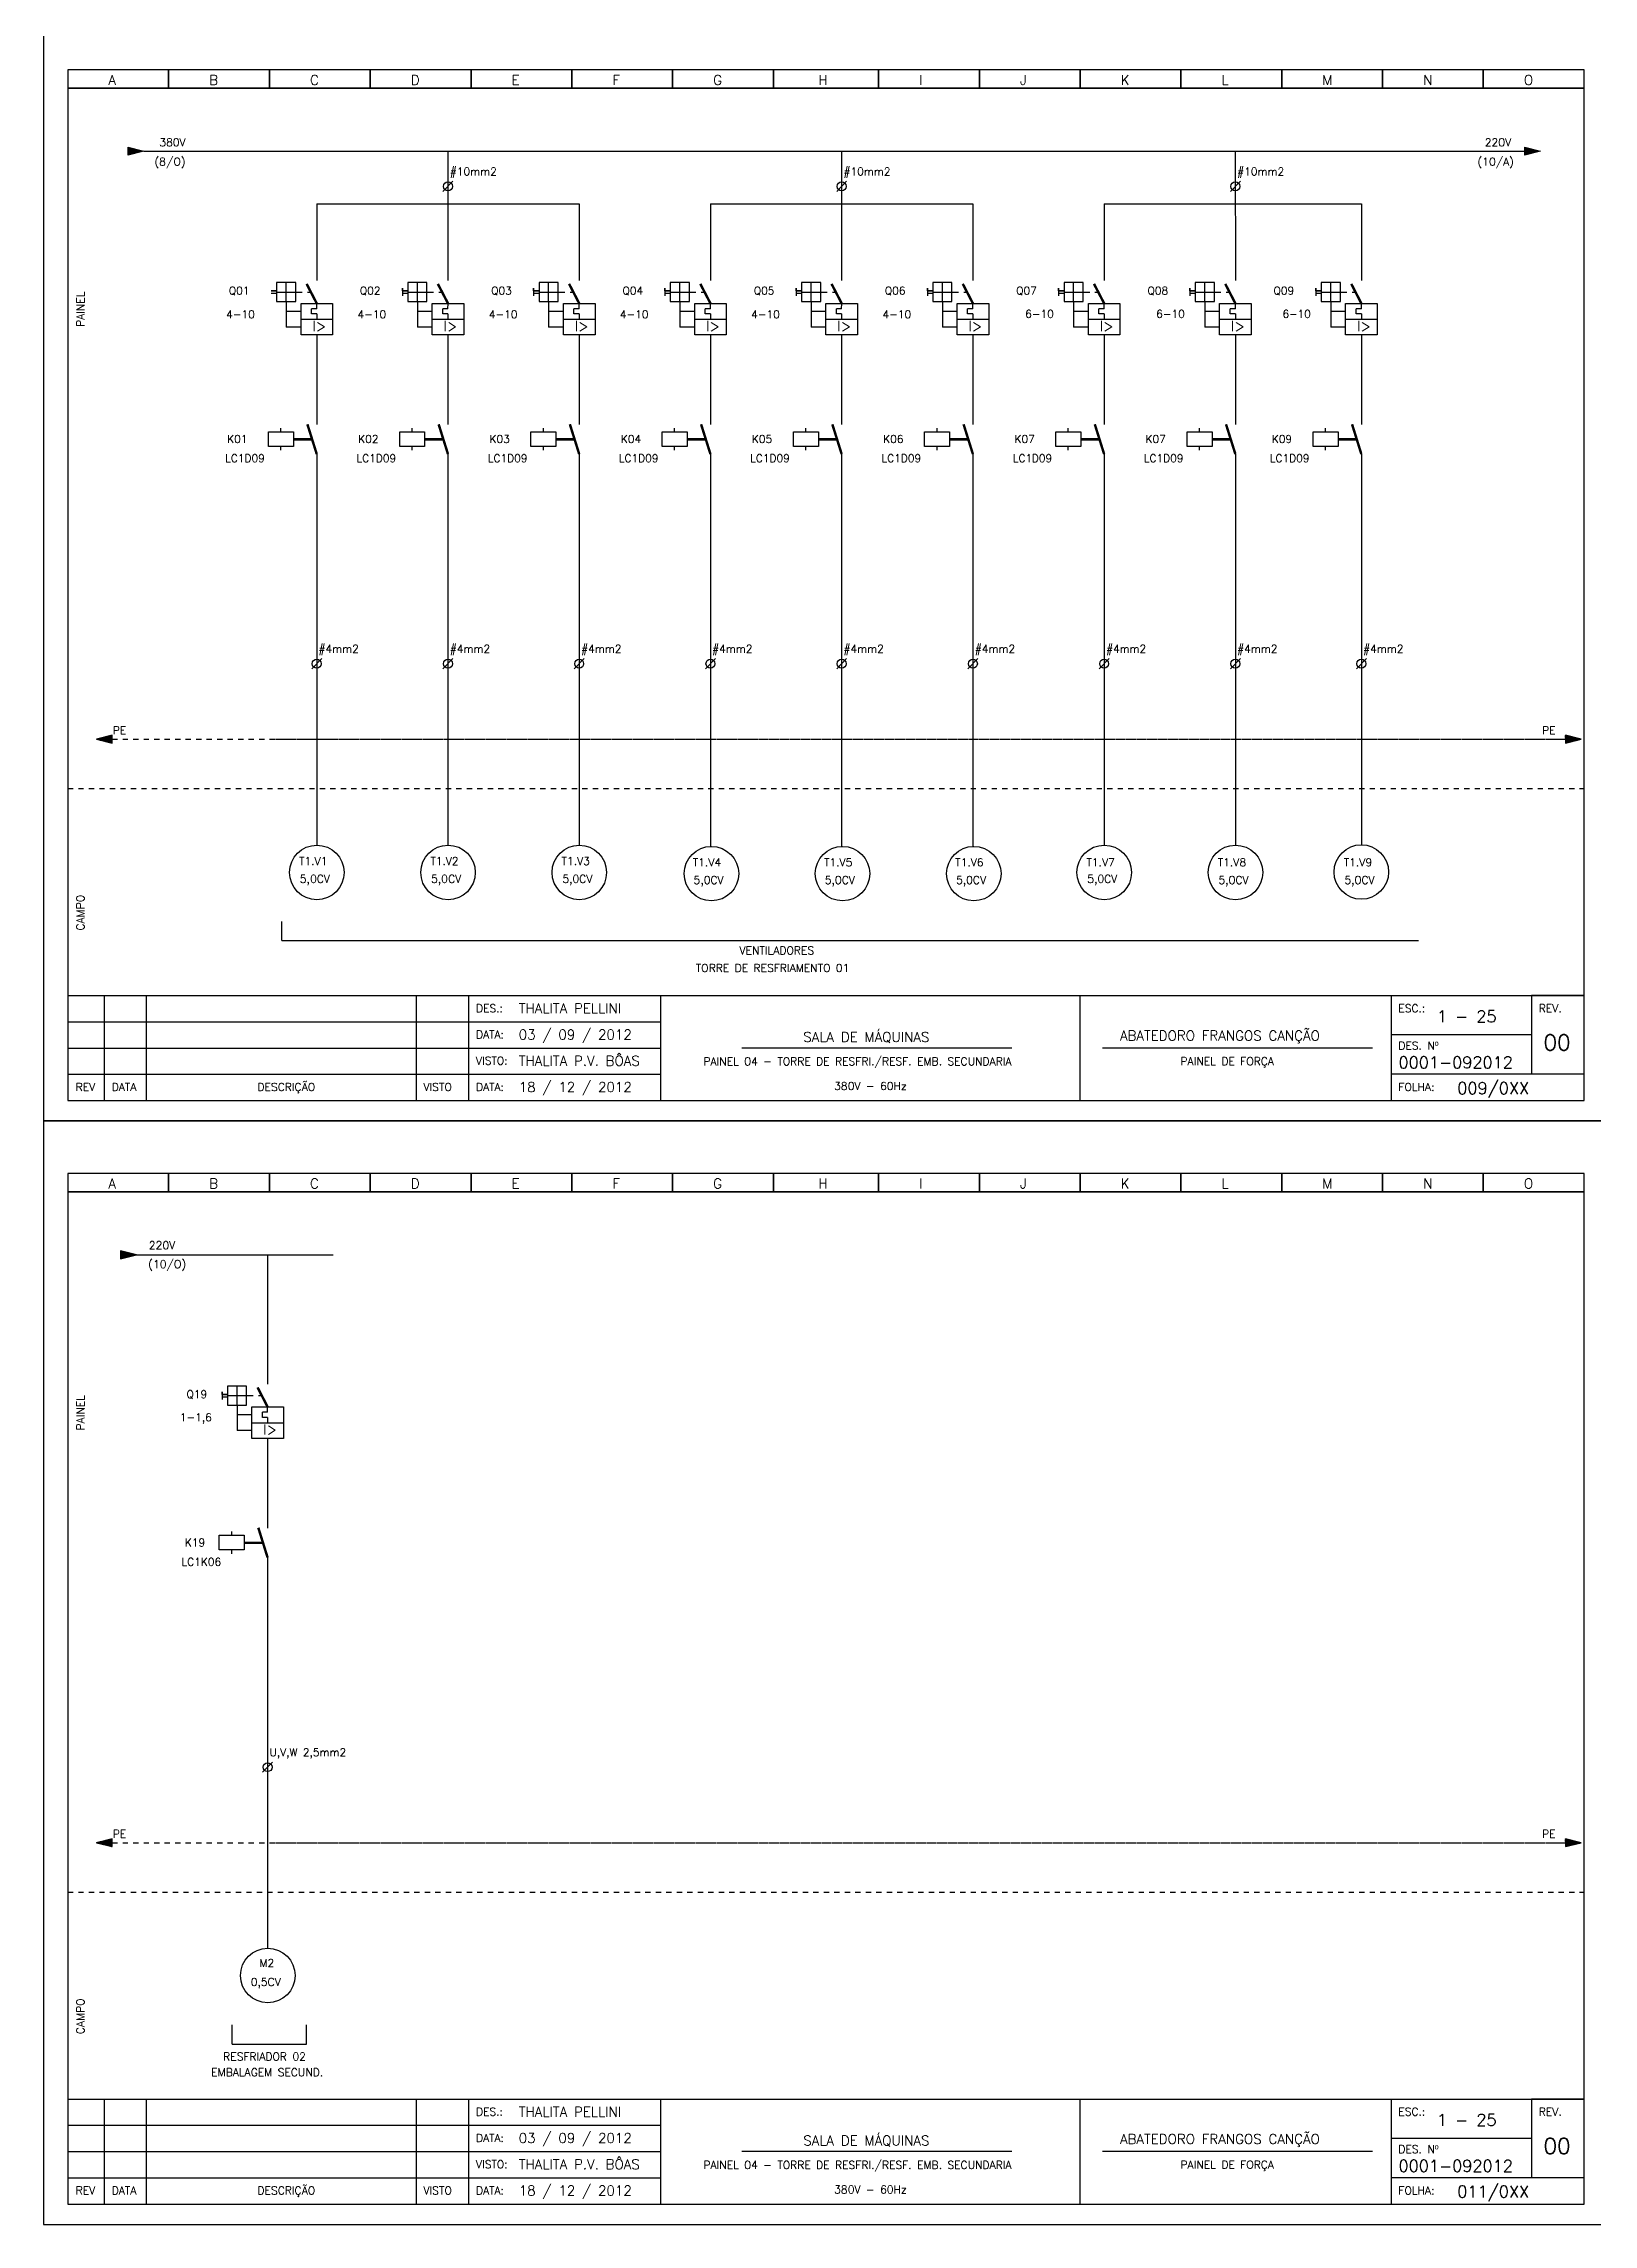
# Model space of a CAD drawing. Header units: millimetres. Extents: x 1974 to 2560, y 1429 to 1567.
# Drawn here: x 1974.11 to 2003.63, y 1428.53 to 1470.08 of the extents above; entities that cross this region are included whole.
import ezdxf

# ---------------------------------------------------------------- set-up
doc = ezdxf.new("R2010")
doc.units = ezdxf.units.MM
for name, pattern in [('DASHDOT2', [0.5, 0.25, -0.125, 0, -0.125]), ('DASHED', [0.75, 0.5, -0.25]), ('HIDDEN2', [0.1875, 0.125, -0.0625])]:
    doc.linetypes.add(name, pattern=pattern)
for name, color, linetype in [('1', 5, 'Continuous'), ('ALIMENTAÇÃO', 6, 'Continuous'), ('CONECTOR_SAK', 2, 'Continuous'), ('DISJUNTOR', 5, 'Continuous'), ('EQUIPAMENTOS', 5, 'Continuous'), ('MARGEM', 1, 'Continuous'), ('MOTORES', 5, 'Continuous'), ('PAINEL', 7, 'Continuous'), ('TERRA', 3, 'DASHED'), ('TEXTO', 4, 'Continuous'), ('TEXTO_2', 5, 'Continuous'), ('TIMBRE', 7, 'Continuous')]:
    doc.layers.add(name, color=color, linetype=linetype)
doc.styles.add('REGUA60', font='romans.shx', dxfattribs={"height": 2})
doc.styles.add('ROMANC', font='romanc.shx', dxfattribs={"height": 0.55})
doc.styles.add('ROMANS', font='romans.shx', dxfattribs={"height": 37})

msp = doc.modelspace()

# ---------------------------------------------------------------- hatches: boundary and pattern name
at = {"layer": 'EQUIPAMENTOS'}
for points in [[(1975.715, 1467.959), (1976.015, 1468.034), (1975.715, 1468.109)], [(2002.324, 1467.959), (2002.624, 1468.034), (2002.324, 1468.109)], [(1975.873, 1447.009), (1975.573, 1447.084), (1975.573, 1446.934)]]:
    msp.add_hatch(color=256, dxfattribs=at).paths.add_polyline_path(points)
at = {"layer": 'TERRA'}
h = msp.add_hatch(dxfattribs=at)
h.set_pattern_fill('ANSI31', color=256, scale=0.004, angle=180, style=0)
h.set_pattern_definition([(225, (2032.3663817, 1505.45084864), (0.0003535533906, -0.0003535533906), [])])
h.paths.add_polyline_path([(1975.112, 1456.831), (1975.412, 1456.831), (1975.412, 1456.906)])
h.paths.add_polyline_path([(1975.412, 1456.756), (1975.412, 1456.831), (1975.112, 1456.831)])
h = msp.add_hatch(dxfattribs=at)
h.set_pattern_fill('ANSI31', color=256, scale=0.004, style=0)
h.set_pattern_definition([(45, (1946.1419275, 1408.2112611), (-0.0003535533906, 0.0003535533906), [])])
h.paths.add_polyline_path([(2003.396, 1456.831), (2003.096, 1456.831), (2003.096, 1456.756)])
h.paths.add_polyline_path([(2003.096, 1456.906), (2003.096, 1456.831), (2003.396, 1456.831)])
h = msp.add_hatch(dxfattribs=at)
h.set_pattern_fill('ANSI31', color=256, scale=0.004, angle=180, style=0)
h.set_pattern_definition([(225, (2032.3663817, 1484.42584864), (0.0003535533906, -0.0003535533906), [])])
h.paths.add_polyline_path([(1975.112, 1435.806), (1975.412, 1435.806), (1975.412, 1435.881)])
h.paths.add_polyline_path([(1975.412, 1435.731), (1975.412, 1435.806), (1975.112, 1435.806)])
h = msp.add_hatch(dxfattribs=at)
h.set_pattern_fill('ANSI31', color=256, scale=0.004, style=0)
h.set_pattern_definition([(45, (1946.1419275, 1387.1862611), (-0.0003535533906, 0.0003535533906), [])])
h.paths.add_polyline_path([(2003.396, 1435.806), (2003.096, 1435.806), (2003.096, 1435.731)])
h.paths.add_polyline_path([(2003.096, 1435.881), (2003.096, 1435.806), (2003.396, 1435.806)])

# ---------------------------------------------------------------- linework, layer by layer
for p, q in [((1978.647, 1452.995), (1978.647, 1453.359)), ((1978.647, 1452.995), (2000.298, 1452.995)), ((2003.452, 1451.947), (2002.452, 1451.947)), ((1977.697, 1431.97), (1977.697, 1432.334)), ((1979.113, 1431.97), (1979.113, 1432.334)), ((1977.697, 1431.97), (1979.113, 1431.97)), ((2003.452, 1430.922), (2002.452, 1430.922))]:
    msp.add_line(p, q)
at = {"layer": '1'}
for p, q in [((1978.909, 1465.532), (1978.545, 1465.532)), ((1978.545, 1465.532), (1978.545, 1465.168)), ((1978.727, 1465.168), (1978.727, 1465.532)), ((1978.909, 1465.168), (1978.909, 1465.532)), ((1981.409, 1465.532), (1981.045, 1465.532)), ((1981.045, 1465.532), (1981.045, 1465.168)), ((1981.227, 1465.168), (1981.227, 1465.532)), ((1981.409, 1465.168), (1981.409, 1465.532)), ((1983.909, 1465.532), (1983.545, 1465.532)), ((1983.545, 1465.532), (1983.545, 1465.168)), ((1983.727, 1465.168), (1983.727, 1465.532)), ((1983.909, 1465.168), (1983.909, 1465.532)), ((1986.409, 1465.532), (1986.045, 1465.532)), ((1986.045, 1465.532), (1986.045, 1465.168)), ((1986.227, 1465.168), (1986.227, 1465.532)), ((1986.409, 1465.168), (1986.409, 1465.532)), ((1988.909, 1465.532), (1988.545, 1465.532)), ((1988.545, 1465.532), (1988.545, 1465.168)), ((1988.727, 1465.168), (1988.727, 1465.532)), ((1988.909, 1465.168), (1988.909, 1465.532)), ((1991.409, 1465.532), (1991.045, 1465.532)), ((1991.045, 1465.532), (1991.045, 1465.168)), ((1991.227, 1465.168), (1991.227, 1465.532)), ((1991.409, 1465.168), (1991.409, 1465.532)), ((1993.909, 1465.532), (1993.545, 1465.532)), ((1993.545, 1465.532), (1993.545, 1465.168)), ((1993.727, 1465.168), (1993.727, 1465.532)), ((1993.909, 1465.168), (1993.909, 1465.532)), ((1996.409, 1465.532), (1996.045, 1465.532)), ((1996.045, 1465.532), (1996.045, 1465.168)), ((1996.227, 1465.168), (1996.227, 1465.532)), ((1996.409, 1465.168), (1996.409, 1465.532)), ((1998.81, 1465.532), (1998.446, 1465.532)), ((1998.446, 1465.532), (1998.446, 1465.168)), ((1998.628, 1465.168), (1998.628, 1465.532)), ((1998.81, 1465.168), (1998.81, 1465.532)), ((1978.545, 1465.371), (1978.441, 1465.371)), ((1978.441, 1465.371), (1978.545, 1465.371)), ((1978.441, 1465.329), (1978.545, 1465.329)), ((1978.545, 1465.35), (1978.909, 1465.35)), ((1978.545, 1465.168), (1978.909, 1465.168)), ((1980.941, 1465.423), (1980.941, 1465.277)), ((1980.941, 1465.371), (1980.941, 1465.423)), ((1981.045, 1465.371), (1980.941, 1465.371)), ((1980.941, 1465.371), (1981.045, 1465.371)), ((1980.941, 1465.329), (1981.045, 1465.329)), ((1981.045, 1465.35), (1981.409, 1465.35)), ((1981.045, 1465.168), (1981.409, 1465.168)), ((1983.441, 1465.423), (1983.441, 1465.277)), ((1983.441, 1465.371), (1983.441, 1465.423)), ((1983.545, 1465.371), (1983.441, 1465.371)), ((1983.441, 1465.371), (1983.545, 1465.371)), ((1983.441, 1465.329), (1983.545, 1465.329)), ((1983.545, 1465.35), (1983.909, 1465.35)), ((1983.545, 1465.168), (1983.909, 1465.168)), ((1985.941, 1465.423), (1985.941, 1465.277)), ((1985.941, 1465.371), (1985.941, 1465.423)), ((1986.045, 1465.371), (1985.941, 1465.371)), ((1985.941, 1465.371), (1986.045, 1465.371)), ((1985.941, 1465.329), (1986.045, 1465.329)), ((1986.045, 1465.35), (1986.409, 1465.35)), ((1986.045, 1465.168), (1986.409, 1465.168)), ((1988.441, 1465.423), (1988.441, 1465.277)), ((1988.441, 1465.371), (1988.441, 1465.423)), ((1988.545, 1465.371), (1988.441, 1465.371)), ((1988.441, 1465.371), (1988.545, 1465.371)), ((1988.441, 1465.329), (1988.545, 1465.329)), ((1988.545, 1465.35), (1988.909, 1465.35)), ((1988.545, 1465.168), (1988.909, 1465.168)), ((1990.941, 1465.423), (1990.941, 1465.277)), ((1990.941, 1465.371), (1990.941, 1465.423)), ((1991.045, 1465.371), (1990.941, 1465.371)), ((1990.941, 1465.371), (1991.045, 1465.371)), ((1990.941, 1465.329), (1991.045, 1465.329)), ((1991.045, 1465.35), (1991.409, 1465.35)), ((1991.045, 1465.168), (1991.409, 1465.168)), ((1993.441, 1465.423), (1993.441, 1465.277)), ((1993.441, 1465.371), (1993.441, 1465.423)), ((1993.545, 1465.371), (1993.441, 1465.371)), ((1993.441, 1465.371), (1993.545, 1465.371)), ((1993.441, 1465.329), (1993.545, 1465.329)), ((1993.545, 1465.35), (1993.909, 1465.35)), ((1993.545, 1465.168), (1993.909, 1465.168)), ((1995.941, 1465.423), (1995.941, 1465.277)), ((1995.941, 1465.371), (1995.941, 1465.423)), ((1996.045, 1465.371), (1995.941, 1465.371)), ((1995.941, 1465.371), (1996.045, 1465.371)), ((1995.941, 1465.329), (1996.045, 1465.329)), ((1996.045, 1465.35), (1996.409, 1465.35)), ((1996.045, 1465.168), (1996.409, 1465.168)), ((1998.342, 1465.423), (1998.342, 1465.277)), ((1998.342, 1465.371), (1998.342, 1465.423)), ((1998.446, 1465.371), (1998.342, 1465.371)), ((1998.342, 1465.371), (1998.446, 1465.371)), ((1998.342, 1465.329), (1998.446, 1465.329)), ((1998.446, 1465.35), (1998.81, 1465.35)), ((1998.446, 1465.168), (1998.81, 1465.168)), ((1977.506, 1444.398), (1977.506, 1444.252)), ((1977.506, 1444.346), (1977.506, 1444.398)), ((1977.61, 1444.346), (1977.506, 1444.346)), ((1977.506, 1444.346), (1977.61, 1444.346)), ((1977.506, 1444.304), (1977.61, 1444.304)), ((1977.974, 1444.507), (1977.61, 1444.507)), ((1977.61, 1444.507), (1977.61, 1444.143)), ((1977.61, 1444.325), (1977.974, 1444.325)), ((1977.792, 1444.143), (1977.792, 1444.507)), ((1977.974, 1444.143), (1977.974, 1444.507)), ((1977.61, 1444.143), (1977.974, 1444.143))]:
    msp.add_line(p, q, dxfattribs=at)
at = {"layer": 'ALIMENTAÇÃO', "color": 6}
for p, q in [((1981.808, 1468.034), (1981.809, 1465.57)), ((1989.308, 1468.034), (1989.309, 1465.57)), ((1996.808, 1468.034), (1996.809, 1465.57)), ((1979.309, 1467.034), (1979.309, 1465.57)), ((1984.309, 1467.034), (1984.309, 1465.57)), ((1986.809, 1467.034), (1986.809, 1465.57)), ((1991.809, 1467.034), (1991.809, 1465.57)), ((1994.309, 1467.034), (1994.309, 1465.57)), ((1999.209, 1467.034), (1999.209, 1465.57)), ((1979.309, 1464.532), (1979.309, 1462.827)), ((1981.809, 1464.532), (1981.809, 1462.827)), ((1984.309, 1464.532), (1984.309, 1462.827)), ((1986.809, 1464.532), (1986.809, 1462.827)), ((1989.309, 1464.532), (1989.309, 1462.827)), ((1991.809, 1464.532), (1991.809, 1462.827)), ((1994.309, 1464.532), (1994.309, 1462.827)), ((1996.809, 1464.532), (1996.809, 1462.827)), ((1999.209, 1464.532), (1999.209, 1462.827)), ((1979.309, 1462.264), (1979.309, 1454.812)), ((1981.809, 1462.264), (1981.809, 1454.812)), ((1984.309, 1462.264), (1984.309, 1454.812)), ((1986.809, 1462.264), (1986.809, 1454.789)), ((1989.309, 1462.264), (1989.309, 1454.789)), ((1991.809, 1462.264), (1991.809, 1454.789)), ((1994.309, 1462.264), (1994.309, 1454.812)), ((1996.809, 1462.264), (1996.809, 1454.812)), ((1999.209, 1462.264), (1999.209, 1458.27)), ((1999.209, 1458.27), (1999.209, 1454.821)), ((1978.373, 1447.009), (1978.373, 1444.545)), ((1978.373, 1443.507), (1978.373, 1441.802)), ((1978.373, 1441.239), (1978.373, 1437.245)), ((1978.373, 1437.245), (1978.373, 1433.796))]:
    msp.add_line(p, q, dxfattribs=at)
at = {"layer": 'ALIMENTAÇÃO'}
for p, q in [((1979.308, 1467.034), (1984.309, 1467.034)), ((1986.808, 1467.034), (1991.809, 1467.034)), ((1994.308, 1467.034), (1999.209, 1467.034))]:
    msp.add_line(p, q, dxfattribs=at)
at = {"layer": 'CONECTOR_SAK'}
for p, q in [((1981.904, 1467.461), (1981.714, 1467.268)), ((1989.404, 1467.461), (1989.214, 1467.268)), ((1996.904, 1467.461), (1996.714, 1467.268)), ((1979.404, 1458.367), (1979.214, 1458.174)), ((1981.904, 1458.367), (1981.714, 1458.174)), ((1984.404, 1458.367), (1984.214, 1458.174)), ((1986.904, 1458.367), (1986.714, 1458.174)), ((1989.404, 1458.367), (1989.214, 1458.174)), ((1991.904, 1458.367), (1991.714, 1458.174)), ((1994.404, 1458.367), (1994.214, 1458.174)), ((1996.904, 1458.367), (1996.714, 1458.174)), ((1999.305, 1458.367), (1999.114, 1458.174)), ((1978.469, 1437.342), (1978.278, 1437.149))]:
    msp.add_line(p, q, dxfattribs=at)
for centre in [(1981.809, 1467.364), (1989.309, 1467.364), (1996.809, 1467.364), (1979.309, 1458.27), (1981.809, 1458.27), (1984.309, 1458.27), (1986.809, 1458.27), (1989.309, 1458.27), (1991.809, 1458.27), (1994.309, 1458.27), (1996.809, 1458.27), (1999.209, 1458.27), (1978.373, 1437.245)]:
    msp.add_circle(centre, 0.0846, dxfattribs=at)
at = {"layer": 'DISJUNTOR'}
for p, q in [((1978.727, 1465.168), (1978.727, 1464.682)), ((1979.309, 1465.033), (1979.31, 1465.133)), ((1981.227, 1465.168), (1981.227, 1464.682)), ((1981.809, 1465.033), (1981.81, 1465.133)), ((1983.727, 1465.168), (1983.727, 1464.682)), ((1984.309, 1465.033), (1984.31, 1465.133)), ((1986.227, 1465.168), (1986.227, 1464.682)), ((1986.809, 1465.033), (1986.81, 1465.133)), ((1988.727, 1465.168), (1988.727, 1464.682)), ((1989.309, 1465.033), (1989.31, 1465.133)), ((1991.227, 1465.168), (1991.227, 1464.682)), ((1991.809, 1465.033), (1991.81, 1465.133)), ((1993.727, 1465.168), (1993.727, 1464.682)), ((1994.309, 1465.033), (1994.31, 1465.133)), ((1996.227, 1465.168), (1996.227, 1464.682)), ((1996.809, 1465.033), (1996.81, 1465.133)), ((1998.628, 1465.168), (1998.628, 1464.682)), ((1999.21, 1465.033), (1999.21, 1465.133)), ((1979.009, 1464.982), (1978.727, 1464.982)), ((1979.009, 1464.682), (1978.727, 1464.682)), ((1979.01, 1464.833), (1979.61, 1464.833)), ((1979.309, 1465.033), (1979.209, 1465.033)), ((1979.209, 1464.933), (1979.209, 1465.033)), ((1979.309, 1464.933), (1979.209, 1464.933)), ((1979.309, 1464.933), (1979.309, 1464.833)), ((1981.509, 1464.982), (1981.227, 1464.982)), ((1981.509, 1464.682), (1981.227, 1464.682)), ((1981.51, 1464.833), (1982.11, 1464.833)), ((1981.809, 1465.033), (1981.709, 1465.033)), ((1981.709, 1464.933), (1981.709, 1465.033)), ((1981.809, 1464.933), (1981.709, 1464.933)), ((1981.809, 1464.933), (1981.809, 1464.833)), ((1984.009, 1464.982), (1983.727, 1464.982)), ((1984.009, 1464.682), (1983.727, 1464.682)), ((1984.01, 1464.833), (1984.61, 1464.833)), ((1984.309, 1465.033), (1984.209, 1465.033)), ((1984.209, 1464.933), (1984.209, 1465.033)), ((1984.309, 1464.933), (1984.209, 1464.933)), ((1984.309, 1464.933), (1984.309, 1464.833)), ((1986.509, 1464.982), (1986.227, 1464.982)), ((1986.509, 1464.682), (1986.227, 1464.682)), ((1986.51, 1464.833), (1987.11, 1464.833)), ((1986.809, 1465.033), (1986.709, 1465.033)), ((1986.709, 1464.933), (1986.709, 1465.033)), ((1986.809, 1464.933), (1986.709, 1464.933)), ((1986.809, 1464.933), (1986.809, 1464.833)), ((1989.009, 1464.982), (1988.727, 1464.982)), ((1989.009, 1464.682), (1988.727, 1464.682)), ((1989.01, 1464.833), (1989.61, 1464.833)), ((1989.309, 1465.033), (1989.209, 1465.033)), ((1989.209, 1464.933), (1989.209, 1465.033)), ((1989.309, 1464.933), (1989.209, 1464.933)), ((1989.309, 1464.933), (1989.309, 1464.833)), ((1991.509, 1464.982), (1991.227, 1464.982)), ((1991.509, 1464.682), (1991.227, 1464.682)), ((1991.51, 1464.833), (1992.11, 1464.833)), ((1991.809, 1465.033), (1991.709, 1465.033)), ((1991.709, 1464.933), (1991.709, 1465.033)), ((1991.809, 1464.933), (1991.709, 1464.933)), ((1991.809, 1464.933), (1991.809, 1464.833)), ((1994.009, 1464.982), (1993.727, 1464.982)), ((1994.009, 1464.682), (1993.727, 1464.682)), ((1994.01, 1464.833), (1994.61, 1464.833)), ((1994.309, 1465.033), (1994.209, 1465.033)), ((1994.209, 1464.933), (1994.209, 1465.033)), ((1994.309, 1464.933), (1994.209, 1464.933)), ((1994.309, 1464.933), (1994.309, 1464.833)), ((1996.509, 1464.982), (1996.227, 1464.982)), ((1996.509, 1464.682), (1996.227, 1464.682)), ((1996.51, 1464.833), (1997.11, 1464.833)), ((1996.809, 1465.033), (1996.709, 1465.033)), ((1996.709, 1464.933), (1996.709, 1465.033)), ((1996.809, 1464.933), (1996.709, 1464.933)), ((1996.809, 1464.933), (1996.809, 1464.833)), ((1998.909, 1464.982), (1998.628, 1464.982)), ((1998.909, 1464.682), (1998.628, 1464.682)), ((1998.91, 1464.833), (1999.51, 1464.833)), ((1999.21, 1465.033), (1999.11, 1465.033)), ((1999.11, 1464.933), (1999.11, 1465.033)), ((1999.21, 1464.933), (1999.11, 1464.933)), ((1999.21, 1464.933), (1999.21, 1464.833)), ((1977.792, 1444.143), (1977.792, 1443.657)), ((1978.073, 1443.957), (1977.792, 1443.957)), ((1978.374, 1444.008), (1978.274, 1444.008)), ((1978.274, 1443.908), (1978.274, 1444.008)), ((1978.374, 1443.908), (1978.274, 1443.908)), ((1978.374, 1444.008), (1978.374, 1444.108)), ((1978.374, 1443.908), (1978.374, 1443.808)), ((1978.073, 1443.657), (1977.792, 1443.657)), ((1978.074, 1443.808), (1978.674, 1443.808))]:
    msp.add_line(p, q, dxfattribs=at)
at = {"layer": 'DISJUNTOR', "linetype": 'HIDDEN2'}
for p, q in [((1978.909, 1465.35), (1979.208, 1465.35)), ((1981.409, 1465.35), (1981.708, 1465.35)), ((1983.909, 1465.35), (1984.208, 1465.35)), ((1986.409, 1465.35), (1986.708, 1465.35)), ((1988.909, 1465.35), (1989.208, 1465.35)), ((1991.409, 1465.35), (1991.708, 1465.35)), ((1993.909, 1465.35), (1994.208, 1465.35)), ((1996.409, 1465.35), (1996.708, 1465.35)), ((1998.81, 1465.35), (1999.109, 1465.35)), ((1977.974, 1444.325), (1978.273, 1444.325))]:
    msp.add_line(p, q, dxfattribs=at)
at = {"layer": 'DISJUNTOR', "const_width": 0.0472}
for points in [[(1979.31, 1465.133), (1979.116, 1465.507)], [(1981.81, 1465.133), (1981.616, 1465.507)], [(1984.31, 1465.133), (1984.116, 1465.507)], [(1986.81, 1465.133), (1986.616, 1465.507)], [(1989.31, 1465.133), (1989.116, 1465.507)], [(1991.81, 1465.133), (1991.616, 1465.507)], [(1994.31, 1465.133), (1994.116, 1465.507)], [(1996.81, 1465.133), (1996.616, 1465.507)], [(1999.21, 1465.133), (1999.017, 1465.507)], [(1978.374, 1444.108), (1978.181, 1444.482)]]:
    msp.add_lwpolyline(points, dxfattribs=at)
at = {"layer": 'DISJUNTOR'}
for points in [[(1979.01, 1465.133), (1979.61, 1465.133), (1979.61, 1464.533), (1979.01, 1464.533)], [(1981.51, 1465.133), (1982.11, 1465.133), (1982.11, 1464.533), (1981.51, 1464.533)], [(1984.01, 1465.133), (1984.61, 1465.133), (1984.61, 1464.533), (1984.01, 1464.533)], [(1986.51, 1465.133), (1987.11, 1465.133), (1987.11, 1464.533), (1986.51, 1464.533)], [(1989.01, 1465.133), (1989.61, 1465.133), (1989.61, 1464.533), (1989.01, 1464.533)], [(1991.51, 1465.133), (1992.11, 1465.133), (1992.11, 1464.533), (1991.51, 1464.533)], [(1994.01, 1465.133), (1994.61, 1465.133), (1994.61, 1464.533), (1994.01, 1464.533)], [(1996.51, 1465.133), (1997.11, 1465.133), (1997.11, 1464.533), (1996.51, 1464.533)], [(1998.91, 1465.133), (1999.51, 1465.133), (1999.51, 1464.533), (1998.91, 1464.533)], [(1978.074, 1444.108), (1978.674, 1444.108), (1978.674, 1443.508), (1978.074, 1443.508)]]:
    msp.add_lwpolyline(points, close=True, dxfattribs=at)
at = {"layer": 'EQUIPAMENTOS'}
for p, q in [((1976.015, 1468.034), (2002.324, 1468.034)), ((1978.627, 1462.688), (1978.627, 1462.759)), ((1981.127, 1462.688), (1981.127, 1462.759)), ((1983.627, 1462.688), (1983.627, 1462.759)), ((1986.127, 1462.688), (1986.127, 1462.759)), ((1988.627, 1462.688), (1988.627, 1462.759)), ((1991.127, 1462.688), (1991.127, 1462.759)), ((1993.627, 1462.688), (1993.627, 1462.759)), ((1996.127, 1462.688), (1996.127, 1462.759)), ((1998.527, 1462.688), (1998.527, 1462.759)), ((1978.627, 1462.338), (1978.627, 1462.409)), ((1978.865, 1462.558), (1979.217, 1462.558)), ((1978.865, 1462.538), (1979.223, 1462.538)), ((1981.127, 1462.338), (1981.127, 1462.409)), ((1981.365, 1462.558), (1981.717, 1462.558)), ((1981.365, 1462.538), (1981.723, 1462.538)), ((1983.627, 1462.338), (1983.627, 1462.409)), ((1983.865, 1462.558), (1984.217, 1462.558)), ((1983.865, 1462.538), (1984.223, 1462.538)), ((1986.127, 1462.338), (1986.127, 1462.409)), ((1986.365, 1462.558), (1986.717, 1462.558)), ((1986.365, 1462.538), (1986.723, 1462.538)), ((1988.627, 1462.338), (1988.627, 1462.409)), ((1988.865, 1462.558), (1989.217, 1462.558)), ((1988.865, 1462.538), (1989.223, 1462.538)), ((1991.127, 1462.338), (1991.127, 1462.409)), ((1991.365, 1462.558), (1991.717, 1462.558)), ((1991.365, 1462.538), (1991.723, 1462.538)), ((1993.627, 1462.338), (1993.627, 1462.409)), ((1993.865, 1462.558), (1994.217, 1462.558)), ((1993.865, 1462.538), (1994.223, 1462.538)), ((1996.127, 1462.338), (1996.127, 1462.409)), ((1996.365, 1462.558), (1996.717, 1462.558)), ((1996.365, 1462.538), (1996.723, 1462.538)), ((1998.527, 1462.338), (1998.527, 1462.409)), ((1998.765, 1462.558), (1999.118, 1462.558)), ((1998.765, 1462.538), (1999.124, 1462.538)), ((1975.873, 1447.009), (1979.623, 1447.009)), ((1977.691, 1441.663), (1977.691, 1441.734)), ((1977.691, 1441.313), (1977.691, 1441.384)), ((1977.929, 1441.533), (1978.282, 1441.533)), ((1977.929, 1441.513), (1978.288, 1441.513))]:
    msp.add_line(p, q, dxfattribs=at)
for points in [[(1975.715, 1468.109), (1976.015, 1468.034), (1975.715, 1467.959), (1975.715, 1468.109)], [(2002.324, 1468.109), (2002.624, 1468.034), (2002.324, 1467.959), (2002.324, 1468.109)], [(1975.573, 1446.934), (1975.873, 1447.009), (1975.573, 1447.084), (1975.573, 1446.934)]]:
    msp.add_lwpolyline(points, dxfattribs=at)
for points in [[(1978.389, 1462.409), (1978.389, 1462.688), (1978.865, 1462.688), (1978.865, 1462.409)], [(1980.889, 1462.409), (1980.889, 1462.688), (1981.365, 1462.688), (1981.365, 1462.409)], [(1983.389, 1462.409), (1983.389, 1462.688), (1983.865, 1462.688), (1983.865, 1462.409)], [(1985.889, 1462.409), (1985.889, 1462.688), (1986.365, 1462.688), (1986.365, 1462.409)], [(1988.389, 1462.409), (1988.389, 1462.688), (1988.865, 1462.688), (1988.865, 1462.409)], [(1990.889, 1462.409), (1990.889, 1462.688), (1991.365, 1462.688), (1991.365, 1462.409)], [(1993.389, 1462.409), (1993.389, 1462.688), (1993.865, 1462.688), (1993.865, 1462.409)], [(1995.889, 1462.409), (1995.889, 1462.688), (1996.365, 1462.688), (1996.365, 1462.409)], [(1998.289, 1462.409), (1998.289, 1462.688), (1998.765, 1462.688), (1998.765, 1462.409)], [(1977.453, 1441.384), (1977.453, 1441.663), (1977.929, 1441.663), (1977.929, 1441.384)]]:
    msp.add_lwpolyline(points, close=True, dxfattribs=at)
at = {"layer": 'EQUIPAMENTOS', "const_width": 0.0472}
for points in [[(1979.309, 1462.264), (1979.131, 1462.832)], [(1981.809, 1462.264), (1981.631, 1462.832)], [(1984.309, 1462.264), (1984.131, 1462.832)], [(1986.809, 1462.264), (1986.631, 1462.832)], [(1989.309, 1462.264), (1989.131, 1462.832)], [(1991.809, 1462.264), (1991.631, 1462.832)], [(1994.309, 1462.264), (1994.131, 1462.832)], [(1996.809, 1462.264), (1996.631, 1462.832)], [(1999.209, 1462.264), (1999.032, 1462.832)], [(1978.373, 1441.239), (1978.196, 1441.807)]]:
    msp.add_lwpolyline(points, dxfattribs=at)
at = {"layer": 'MARGEM', "color": 7}
for points in [[(1974.106, 1449.559), (2003.806, 1449.559), (2003.806, 1470.584), (1974.106, 1470.584)], [(1974.106, 1428.534), (2003.806, 1428.534), (2003.806, 1449.559), (1974.106, 1449.559)]]:
    msp.add_lwpolyline(points, close=True, dxfattribs=at)
at = {"layer": 'MOTORES'}
for centre in [(1979.311, 1454.293), (1981.811, 1454.293), (1984.311, 1454.293), (1986.828, 1454.27), (1989.326, 1454.27), (1991.826, 1454.27), (1994.311, 1454.293), (1996.811, 1454.293), (1999.209, 1454.301), (1978.376, 1433.276)]:
    msp.add_circle(centre, 0.519, dxfattribs=at)
at = {"layer": 'PAINEL', "color": 12, "linetype": 'HIDDEN2', "ltscale": 0.005}
for p, q in [((1974.568, 1455.891), (2003.452, 1455.891)), ((1974.568, 1434.866), (2003.452, 1434.866))]:
    msp.add_line(p, q, dxfattribs=at)
at = {"layer": 'TERRA', "linetype": 'DASHDOT2', "ltscale": 0.0025}
for p, q in [((1975.412, 1456.831), (2003.096, 1456.831)), ((1975.412, 1456.831), (2003.096, 1456.831)), ((1978.523, 1456.831), (2003.396, 1456.831)), ((1975.412, 1435.806), (2003.096, 1435.806)), ((1975.412, 1435.806), (2003.096, 1435.806)), ((1978.523, 1435.806), (2003.396, 1435.806))]:
    msp.add_line(p, q, dxfattribs=at)
at = {"layer": 'TERRA'}
for points in [[(1975.412, 1456.906), (1975.112, 1456.831), (1975.412, 1456.756), (1975.412, 1456.906)], [(1975.412, 1456.906), (1975.112, 1456.831), (1975.412, 1456.756), (1975.412, 1456.906)], [(2003.096, 1456.756), (2003.396, 1456.831), (2003.096, 1456.906), (2003.096, 1456.756)], [(2003.096, 1456.756), (2003.396, 1456.831), (2003.096, 1456.906), (2003.096, 1456.756)], [(1975.412, 1435.881), (1975.112, 1435.806), (1975.412, 1435.731), (1975.412, 1435.881)], [(1975.412, 1435.881), (1975.112, 1435.806), (1975.412, 1435.731), (1975.412, 1435.881)], [(2003.096, 1435.731), (2003.396, 1435.806), (2003.096, 1435.881), (2003.096, 1435.731)], [(2003.096, 1435.731), (2003.396, 1435.806), (2003.096, 1435.881), (2003.096, 1435.731)]]:
    msp.add_lwpolyline(points, dxfattribs=at)
at = {"layer": 'TIMBRE', "color": 12}
for p, q in [((2003.452, 1469.584), (1974.568, 1469.584)), ((2003.452, 1448.559), (1974.568, 1448.559))]:
    msp.add_line(p, q, dxfattribs=at)
at = {"layer": 'TIMBRE'}
for p, q in [((1974.568, 1451.947), (2003.452, 1451.947)), ((1975.268, 1449.947), (1975.268, 1451.947)), ((1976.068, 1449.947), (1976.068, 1451.947)), ((1981.206, 1451.947), (1981.206, 1449.947)), ((1982.206, 1449.947), (1982.206, 1451.947)), ((1985.859, 1451.947), (1985.859, 1449.947)), ((1993.849, 1451.947), (1993.849, 1449.947)), ((1999.777, 1451.947), (1999.777, 1449.947)), ((2002.452, 1451.947), (2002.452, 1450.447)), ((1974.568, 1451.447), (1985.859, 1451.447)), ((1974.568, 1450.947), (1985.859, 1450.947)), ((1992.553, 1450.947), (1987.409, 1450.947)), ((1999.424, 1450.947), (1994.28, 1450.947)), ((2002.452, 1451.197), (1999.777, 1451.197)), ((1974.568, 1450.447), (1985.859, 1450.447)), ((2003.452, 1450.447), (1999.777, 1450.447)), ((1974.568, 1430.922), (2003.452, 1430.922)), ((1975.268, 1428.922), (1975.268, 1430.922)), ((1976.068, 1428.922), (1976.068, 1430.922)), ((1981.206, 1430.922), (1981.206, 1428.922)), ((1982.206, 1428.922), (1982.206, 1430.922)), ((1985.859, 1430.922), (1985.859, 1428.922)), ((1993.849, 1430.922), (1993.849, 1428.922)), ((1999.777, 1430.922), (1999.777, 1428.922)), ((2002.452, 1430.922), (2002.452, 1429.422)), ((1974.568, 1430.422), (1985.859, 1430.422)), ((2002.452, 1430.172), (1999.777, 1430.172)), ((1974.568, 1429.922), (1985.859, 1429.922)), ((1992.553, 1429.922), (1987.409, 1429.922)), ((1999.424, 1429.922), (1994.28, 1429.922)), ((1974.568, 1429.422), (1985.859, 1429.422)), ((2003.452, 1429.422), (1999.777, 1429.422))]:
    msp.add_line(p, q, dxfattribs=at)
at = {"layer": 'TIMBRE', "color": 12}
for points in [[(1974.568, 1469.234), (1976.488, 1469.234), (1976.488, 1469.584), (1974.568, 1469.584)], [(1974.568, 1449.947), (2003.452, 1449.947), (2003.452, 1469.234), (1974.568, 1469.234)], [(1976.488, 1469.234), (1978.408, 1469.234), (1978.408, 1469.584), (1976.488, 1469.584)], [(1978.408, 1469.234), (1980.328, 1469.234), (1980.328, 1469.584), (1978.408, 1469.584)], [(1980.328, 1469.234), (1982.248, 1469.234), (1982.248, 1469.584), (1980.328, 1469.584)], [(1982.248, 1469.234), (1984.168, 1469.234), (1984.168, 1469.584), (1982.248, 1469.584)], [(1984.168, 1469.234), (1986.088, 1469.234), (1986.088, 1469.584), (1984.168, 1469.584)], [(1986.088, 1469.234), (1988.008, 1469.234), (1988.008, 1469.584), (1986.088, 1469.584)], [(1988.008, 1469.234), (1990.012, 1469.234), (1990.012, 1469.584), (1988.008, 1469.584)], [(1990.012, 1469.234), (1991.932, 1469.234), (1991.932, 1469.584), (1990.012, 1469.584)], [(1991.932, 1469.234), (1993.852, 1469.234), (1993.852, 1469.584), (1991.932, 1469.584)], [(1993.852, 1469.234), (1995.772, 1469.234), (1995.772, 1469.584), (1993.852, 1469.584)], [(1995.772, 1469.234), (1997.692, 1469.234), (1997.692, 1469.584), (1995.772, 1469.584)], [(1997.692, 1469.234), (1999.612, 1469.234), (1999.612, 1469.584), (1997.692, 1469.584)], [(1999.612, 1469.234), (2001.532, 1469.234), (2001.532, 1469.584), (1999.612, 1469.584)], [(2001.532, 1469.234), (2003.452, 1469.234), (2003.452, 1469.584), (2001.532, 1469.584)], [(1974.568, 1448.209), (1976.488, 1448.209), (1976.488, 1448.559), (1974.568, 1448.559)], [(1976.488, 1448.209), (1978.408, 1448.209), (1978.408, 1448.559), (1976.488, 1448.559)], [(1978.408, 1448.209), (1980.328, 1448.209), (1980.328, 1448.559), (1978.408, 1448.559)], [(1980.328, 1448.209), (1982.248, 1448.209), (1982.248, 1448.559), (1980.328, 1448.559)], [(1982.248, 1448.209), (1984.168, 1448.209), (1984.168, 1448.559), (1982.248, 1448.559)], [(1984.168, 1448.209), (1986.088, 1448.209), (1986.088, 1448.559), (1984.168, 1448.559)], [(1986.088, 1448.209), (1988.008, 1448.209), (1988.008, 1448.559), (1986.088, 1448.559)], [(1988.008, 1448.209), (1990.012, 1448.209), (1990.012, 1448.559), (1988.008, 1448.559)], [(1990.012, 1448.209), (1991.932, 1448.209), (1991.932, 1448.559), (1990.012, 1448.559)], [(1991.932, 1448.209), (1993.852, 1448.209), (1993.852, 1448.559), (1991.932, 1448.559)], [(1993.852, 1448.209), (1995.772, 1448.209), (1995.772, 1448.559), (1993.852, 1448.559)], [(1995.772, 1448.209), (1997.692, 1448.209), (1997.692, 1448.559), (1995.772, 1448.559)], [(1997.692, 1448.209), (1999.612, 1448.209), (1999.612, 1448.559), (1997.692, 1448.559)], [(1999.612, 1448.209), (2001.532, 1448.209), (2001.532, 1448.559), (1999.612, 1448.559)], [(2001.532, 1448.209), (2003.452, 1448.209), (2003.452, 1448.559), (2001.532, 1448.559)], [(1974.568, 1428.922), (2003.452, 1428.922), (2003.452, 1448.209), (1974.568, 1448.209)]]:
    msp.add_lwpolyline(points, close=True, dxfattribs=at)

# ---------------------------------------------------------------- texts
at = {"style": 'ROMANS'}
for s, p in [('ESC.:', (1999.913, 1451.63)), ('REV.', (2002.589, 1451.63)), ('DES. Nº', (1999.913, 1450.917)), ('PAINEL 04 - TORRE DE RESFRI./RESF. EMB. SECUNDARIA', (1986.676, 1450.617)), ('PAINEL DE FORÇA', (1995.764, 1450.621)), ('380V - 60Hz', (1989.166, 1450.148)), ('FOLHA:', (1999.913, 1450.13)), ('ESC.:', (1999.913, 1430.605)), ('REV.', (2002.589, 1430.605)), ('PAINEL 04 - TORRE DE RESFRI./RESF. EMB. SECUNDARIA', (1986.676, 1429.592)), ('PAINEL DE FORÇA', (1995.764, 1429.596)), ('DES. Nº', (1999.913, 1429.892)), ('380V - 60Hz', (1989.166, 1429.123)), ('FOLHA:', (1999.913, 1429.105))]:
    msp.add_text(s, height=0.15, dxfattribs=at).set_placement(p)
at = {"layer": 'TEXTO'}
for s, height, style, p in [('A', 0.188, 'ROMANS', (1975.341, 1469.297)), ('B', 0.188, 'ROMANS', (1977.261, 1469.297)), ('C', 0.188, 'ROMANS', (1979.181, 1469.297)), ('D', 0.188, 'ROMANS', (1981.101, 1469.297)), ('E', 0.188, 'ROMANS', (1983.021, 1469.297)), ('F', 0.188, 'ROMANS', (1984.941, 1469.297)), ('G', 0.188, 'ROMANS', (1986.861, 1469.297)), ('H', 0.188, 'ROMANS', (1988.865, 1469.297)), ('I', 0.188, 'ROMANS', (1990.785, 1469.297)), ('J', 0.188, 'ROMANS', (1992.705, 1469.297)), ('K', 0.188, 'ROMANS', (1994.625, 1469.297)), ('L', 0.188, 'ROMANS', (1996.545, 1469.297)), ('M', 0.188, 'ROMANS', (1998.465, 1469.297)), ('N', 0.188, 'ROMANS', (2000.385, 1469.297)), ('O', 0.188, 'ROMANS', (2002.305, 1469.297)), ('380V', 0.15, 'ROMANS', (1976.31, 1468.128)), ('220V', 0.15, 'ROMANS', (2001.561, 1468.128)), ('(8/O)', 0.15, 'ROMANS', (1976.219, 1467.759)), ('#10mm2', 0.148, 'ROMANS', (1981.845, 1467.574)), ('#10mm2', 0.148, 'ROMANS', (1989.345, 1467.574)), ('#10mm2', 0.148, 'ROMANS', (1996.845, 1467.574)), ('(10/A)', 0.15, 'ROMANS', (2001.422, 1467.759)), ('Q01', 0.148, 'ROMANS', (1977.633, 1465.303)), ('Q02', 0.148, 'ROMANS', (1980.133, 1465.303)), ('Q03', 0.148, 'ROMANS', (1982.633, 1465.303)), ('Q04', 0.148, 'ROMANS', (1985.133, 1465.303)), ('Q05', 0.148, 'ROMANS', (1987.633, 1465.303)), ('Q06', 0.148, 'ROMANS', (1990.133, 1465.303)), ('Q07', 0.148, 'ROMANS', (1992.633, 1465.303)), ('Q08', 0.148, 'ROMANS', (1995.133, 1465.303)), ('Q09', 0.148, 'ROMANS', (1997.534, 1465.303)), ('4-10', 0.148, 'ROMANS', (1977.586, 1464.851)), ('4-10', 0.148, 'ROMANS', (1980.086, 1464.851)), ('4-10', 0.148, 'ROMANS', (1982.586, 1464.851)), ('4-10', 0.148, 'ROMANS', (1985.086, 1464.851)), ('4-10', 0.148, 'ROMANS', (1987.586, 1464.851)), ('4-10', 0.148, 'ROMANS', (1990.086, 1464.851)), ('6-10', 0.148, 'ROMANS', (1992.803, 1464.861)), ('6-10', 0.148, 'ROMANS', (1995.303, 1464.861)), ('6-10', 0.148, 'ROMANS', (1997.704, 1464.861)), ('K01', 0.148, 'ROMANS', (1977.6, 1462.477)), ('K02', 0.148, 'ROMANS', (1980.1, 1462.477)), ('K03', 0.148, 'ROMANS', (1982.6, 1462.477)), ('K04', 0.148, 'ROMANS', (1985.1, 1462.477)), ('K05', 0.148, 'ROMANS', (1987.6, 1462.477)), ('K06', 0.148, 'ROMANS', (1990.1, 1462.477)), ('K07', 0.148, 'ROMANS', (1992.6, 1462.477)), ('K07', 0.148, 'ROMANS', (1995.1, 1462.477)), ('K09', 0.148, 'ROMANS', (1997.501, 1462.477)), ('LC1D09', 0.148, 'ROMANS', (1977.567, 1462.111)), ('LC1D09', 0.148, 'ROMANS', (1980.067, 1462.111)), ('LC1D09', 0.148, 'ROMANS', (1982.567, 1462.111)), ('LC1D09', 0.148, 'ROMANS', (1985.067, 1462.111)), ('LC1D09', 0.148, 'ROMANS', (1987.567, 1462.111)), ('LC1D09', 0.148, 'ROMANS', (1990.067, 1462.111)), ('LC1D09', 0.148, 'ROMANS', (1992.567, 1462.111)), ('LC1D09', 0.148, 'ROMANS', (1995.067, 1462.111)), ('LC1D09', 0.148, 'ROMANS', (1997.468, 1462.111)), ('#4mm2', 0.148, 'ROMANS', (1979.345, 1458.48)), ('#4mm2', 0.148, 'ROMANS', (1981.845, 1458.48)), ('#4mm2', 0.148, 'ROMANS', (1984.345, 1458.48)), ('#4mm2', 0.148, 'ROMANS', (1986.845, 1458.48)), ('#4mm2', 0.148, 'ROMANS', (1989.345, 1458.48)), ('#4mm2', 0.148, 'ROMANS', (1991.845, 1458.48)), ('#4mm2', 0.148, 'ROMANS', (1994.345, 1458.48)), ('#4mm2', 0.148, 'ROMANS', (1996.845, 1458.48)), ('#4mm2', 0.148, 'ROMANS', (1999.246, 1458.48)), ('PE', 0.15, 'ROMANS', (1975.424, 1456.925)), ('PE', 0.15, 'ROMANS', (2002.651, 1456.925)), ('T1.V1', 0.15, 'REGUA60', (1978.973, 1454.434)), ('T1.V2', 0.15, 'REGUA60', (1981.473, 1454.434)), ('T1.V3', 0.15, 'REGUA60', (1983.973, 1454.434)), ('T1.V4', 0.15, 'REGUA60', (1986.473, 1454.41)), ('T1.V5', 0.15, 'REGUA60', (1988.973, 1454.41)), ('T1.V6', 0.15, 'REGUA60', (1991.473, 1454.41)), ('T1.V7', 0.15, 'REGUA60', (1993.973, 1454.41)), ('T1.V8', 0.15, 'REGUA60', (1996.473, 1454.41)), ('T1.V9', 0.15, 'REGUA60', (1998.874, 1454.41)), ('5,0CV', 0.15, 'REGUA60', (1978.988, 1454.095)), ('5,0CV', 0.15, 'REGUA60', (1981.488, 1454.095)), ('5,0CV', 0.15, 'REGUA60', (1983.988, 1454.095)), ('5,0CV', 0.15, 'REGUA60', (1986.488, 1454.072)), ('5,0CV', 0.15, 'REGUA60', (1988.988, 1454.072)), ('5,0CV', 0.15, 'REGUA60', (1991.488, 1454.072)), ('5,0CV', 0.15, 'REGUA60', (1993.988, 1454.095)), ('5,0CV', 0.15, 'REGUA60', (1996.488, 1454.072)), ('5,0CV', 0.15, 'REGUA60', (1998.888, 1454.072)), ('VENTILADORES', 0.15, 'REGUA60', (1987.364, 1452.731)), ('TORRE DE RESFRIAMENTO 01', 0.15, 'REGUA60', (1986.531, 1452.398)), ('THALITA PELLINI', 0.1875, 'ROMANS', (1983.157, 1451.61)), ('03 / 09 / 2012', 0.1875, 'ROMANS', (1983.157, 1451.11)), ('THALITA P.V. BÔAS', 0.1875, 'ROMANS', (1983.157, 1450.61)), ('18 / 12 / 2012', 0.1875, 'ROMANS', (1983.157, 1450.11)), ('A', 0.188, 'ROMANS', (1975.341, 1448.272)), ('B', 0.188, 'ROMANS', (1977.261, 1448.272)), ('C', 0.188, 'ROMANS', (1979.181, 1448.272)), ('D', 0.188, 'ROMANS', (1981.101, 1448.272)), ('E', 0.188, 'ROMANS', (1983.021, 1448.272)), ('F', 0.188, 'ROMANS', (1984.941, 1448.272)), ('G', 0.188, 'ROMANS', (1986.861, 1448.272)), ('H', 0.188, 'ROMANS', (1988.865, 1448.272)), ('I', 0.188, 'ROMANS', (1990.785, 1448.272)), ('J', 0.188, 'ROMANS', (1992.705, 1448.272)), ('K', 0.188, 'ROMANS', (1994.625, 1448.272)), ('L', 0.188, 'ROMANS', (1996.545, 1448.272)), ('M', 0.188, 'ROMANS', (1998.465, 1448.272)), ('N', 0.188, 'ROMANS', (2000.385, 1448.272)), ('O', 0.188, 'ROMANS', (2002.305, 1448.272)), ('220V', 0.15, 'ROMANS', (1976.111, 1447.115)), ('(10/O)', 0.15, 'ROMANS', (1976.1, 1446.755)), ('Q19', 0.148, 'ROMANS', (1976.829, 1444.278)), ('1-1,6', 0.148, 'ROMANS', (1976.704, 1443.836)), ('K19', 0.148, 'ROMANS', (1976.797, 1441.452)), ('LC1K06', 0.148, 'ROMANS', (1976.732, 1441.083)), ('U,V,W 2,5mm2', 0.148, 'ROMANS', (1978.41, 1437.455)), ('PE', 0.15, 'ROMANS', (1975.424, 1435.9)), ('PE', 0.15, 'ROMANS', (2002.651, 1435.9)), ('M2', 0.15, 'REGUA60', (1978.217, 1433.44)), ('0,5CV', 0.15, 'REGUA60', (1978.052, 1433.078)), ('EMBALAGEM SECUND.', 0.15, 'REGUA60', (1977.298, 1431.358)), ('RESFRIADOR 02', 0.15, 'REGUA60', (1977.527, 1431.657)), ('THALITA PELLINI', 0.1875, 'ROMANS', (1983.157, 1430.585)), ('03 / 09 / 2012', 0.1875, 'ROMANS', (1983.157, 1430.085)), ('THALITA P.V. BÔAS', 0.1875, 'ROMANS', (1983.157, 1429.585)), ('18 / 12 / 2012', 0.1875, 'ROMANS', (1983.157, 1429.085))]:
    msp.add_text(s, height=height, dxfattribs=dict(at, style=style)).set_placement(p)
at = {"layer": 'TEXTO', "style": 'REGUA60'}
for s, p in [('PAINEL', (1974.882, 1464.685)), ('CAMPO', (1974.882, 1453.184)), ('PAINEL', (1974.882, 1443.66)), ('CAMPO', (1974.882, 1432.159))]:
    msp.add_text(s, height=0.15, rotation=90, dxfattribs=at).set_placement(p)
at = {"layer": 'TEXTO', "color": 150, "style": 'ROMANS'}
for s, height, p in [('DES.:', 0.15, (1982.342, 1451.63)), ('1 - 25', 0.225, (2000.647, 1451.437)), ('DATA:', 0.15, (1982.342, 1451.13)), ('00', 0.3, (2002.68, 1450.903)), ('VISTO:', 0.15, (1982.342, 1450.63)), ('0001-092012', 0.225, (1999.917, 1450.561)), ('REV', 0.15, (1974.716, 1450.13)), ('DATA', 0.15, (1975.404, 1450.13)), ('DESCRIÇÃO', 0.15, (1978.18, 1450.13)), ('VISTO', 0.15, (1981.342, 1450.13)), ('DATA:', 0.15, (1982.342, 1450.13)), ('009/0XX', 0.225, (2001.036, 1450.071)), ('DES.:', 0.15, (1982.342, 1430.605)), ('1 - 25', 0.225, (2000.647, 1430.412)), ('DATA:', 0.15, (1982.342, 1430.105)), ('00', 0.3, (2002.68, 1429.878)), ('VISTO:', 0.15, (1982.342, 1429.605)), ('0001-092012', 0.225, (1999.917, 1429.536)), ('REV', 0.15, (1974.716, 1429.105)), ('DATA', 0.15, (1975.404, 1429.105)), ('DESCRIÇÃO', 0.15, (1978.18, 1429.105)), ('VISTO', 0.15, (1981.342, 1429.105)), ('DATA:', 0.15, (1982.342, 1429.105)), ('011/0XX', 0.225, (2001.036, 1429.046))]:
    msp.add_text(s, height=height, dxfattribs=at).set_placement(p)
at = {"layer": 'TEXTO_2'}
for s, height, style, p in [('I>', 0.1927, 'REGUA60', (1979.224, 1464.607)), ('I>', 0.1927, 'REGUA60', (1981.724, 1464.607)), ('I>', 0.1927, 'REGUA60', (1984.224, 1464.607)), ('I>', 0.1927, 'REGUA60', (1986.724, 1464.607)), ('I>', 0.1927, 'REGUA60', (1989.224, 1464.607)), ('I>', 0.1927, 'REGUA60', (1991.724, 1464.607)), ('I>', 0.1927, 'REGUA60', (1994.224, 1464.607)), ('I>', 0.1927, 'REGUA60', (1996.724, 1464.607)), ('I>', 0.1927, 'REGUA60', (1999.125, 1464.607)), ('SALA DE MÁQUINAS', 0.1875, 'ROMANC', (1988.578, 1451.063)), ('ABATEDORO FRANGOS CANÇÃO', 0.1875, 'ROMANC', (1994.61, 1451.091)), ('I>', 0.1927, 'REGUA60', (1978.289, 1443.582)), ('SALA DE MÁQUINAS', 0.1875, 'ROMANC', (1988.578, 1430.038)), ('ABATEDORO FRANGOS CANÇÃO', 0.1875, 'ROMANC', (1994.61, 1430.066))]:
    msp.add_text(s, height=height, dxfattribs=dict(at, style=style)).set_placement(p)

doc.saveas('drawing.dxf')
